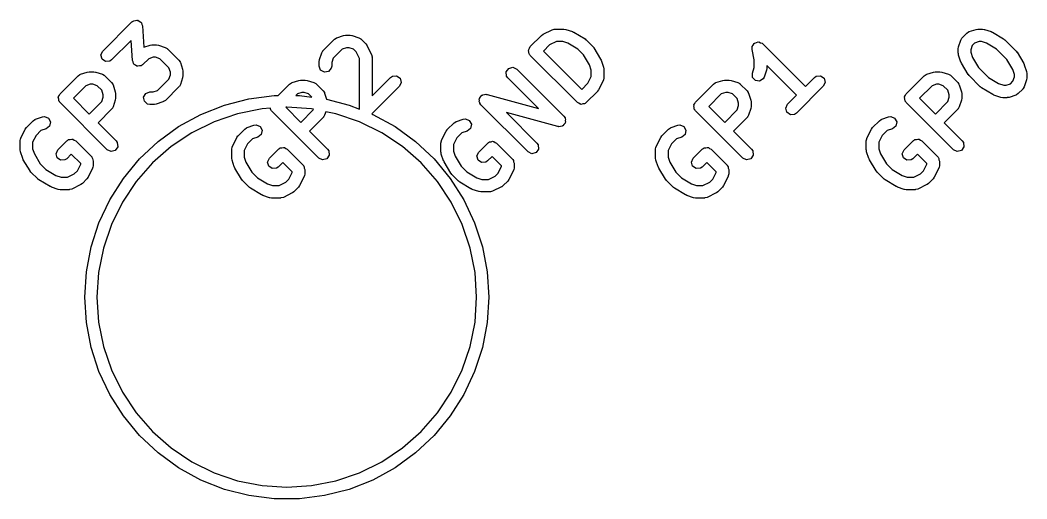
# Model space of a CAD drawing. Extents: x 1.56 to 6.71, y -4.88 to -0.81.
# Drawn here: x 4.555 to 5.0309, y -2.5979 to -2.3717 of the extents above; entities that cross this region are included whole.
import ezdxf

# ---------------------------------------------------------------- set-up
doc = ezdxf.new("R2010")
doc.units = 0
doc.header["$MEASUREMENT"] = 0
doc.layers.add('BLACK', color=7, linetype='CONTINUOUS')

msp = doc.modelspace()

# ---------------------------------------------------------------- linework, layer by layer
at = {"layer": 'BLACK', "linetype": 'CONTINUOUS'}
for p, q in [((4.5941, -2.38629), (4.60789, -2.37251)), ((4.60789, -2.37251), (4.60825, -2.37225)), ((4.60825, -2.37225), (4.60833, -2.37214)), ((4.60833, -2.37214), (4.60845, -2.37211)), ((4.60845, -2.37211), (4.60873, -2.37192)), ((4.60873, -2.37192), (4.60952, -2.37185)), ((4.60952, -2.37185), (4.61029, -2.37166)), ((4.61029, -2.37166), (4.6105, -2.37176)), ((4.6105, -2.37176), (4.61074, -2.37174)), ((4.61074, -2.37174), (4.61139, -2.3722)), ((4.61139, -2.3722), (4.6121, -2.37255)), ((4.6121, -2.37255), (4.6122, -2.37277)), ((4.6122, -2.37277), (4.61239, -2.3729)), ((4.61239, -2.3729), (4.6126, -2.37367)), ((4.6126, -2.37367), (4.61292, -2.3744)), ((4.61292, -2.3744), (4.61359, -2.38442)), ((4.7048, -2.37997), (4.70798, -2.37891)), ((4.70798, -2.37891), (4.70885, -2.37878)), ((4.70885, -2.37878), (4.70891, -2.37876)), ((4.70891, -2.37876), (4.71103, -2.37876)), ((4.71103, -2.37876), (4.7119, -2.37891)), ((4.7119, -2.37891), (4.71197, -2.37891)), ((4.71197, -2.37891), (4.71515, -2.37997)), ((4.79622, -2.38417), (4.80152, -2.37887)), ((4.80152, -2.37887), (4.80225, -2.37836)), ((4.80225, -2.37836), (4.80229, -2.37832)), ((4.80229, -2.37832), (4.80653, -2.3762)), ((4.80653, -2.3762), (4.80751, -2.3759)), ((4.80751, -2.3759), (4.80769, -2.37594)), ((4.80769, -2.37594), (4.80785, -2.37588)), ((4.80785, -2.37588), (4.81209, -2.37588)), ((4.81209, -2.37588), (4.81296, -2.37604)), ((4.81296, -2.37604), (4.81303, -2.37604)), ((4.81303, -2.37604), (4.81621, -2.3771)), ((4.81621, -2.3771), (4.81666, -2.37734)), ((4.81666, -2.37734), (4.8168, -2.37737)), ((4.8168, -2.37737), (4.8221, -2.38055)), ((5.00046, -2.37993), (5.00258, -2.37781)), ((5.00258, -2.37781), (5.00342, -2.37722)), ((5.00342, -2.37722), (5.0036, -2.37721)), ((5.0036, -2.37721), (5.00374, -2.3771)), ((5.00374, -2.3771), (5.00692, -2.37604)), ((5.00692, -2.37604), (5.00779, -2.37591)), ((5.00779, -2.37591), (5.00785, -2.37588)), ((5.00785, -2.37588), (5.00997, -2.37588)), ((5.00997, -2.37588), (5.01084, -2.37604)), ((5.01084, -2.37604), (5.01091, -2.37604)), ((5.01091, -2.37604), (5.01409, -2.3771)), ((5.01409, -2.3771), (5.01454, -2.37734)), ((5.01454, -2.37734), (5.01467, -2.37737)), ((5.01467, -2.37737), (5.01998, -2.38055)), ((4.60746, -2.38128), (4.59827, -2.39047)), ((4.60809, -2.3907), (4.60746, -2.38128)), ((4.61359, -2.38442), (4.61646, -2.38346)), ((4.61646, -2.38346), (4.61734, -2.38333)), ((4.61734, -2.38333), (4.6174, -2.38331)), ((4.6174, -2.38331), (4.61952, -2.38331)), ((4.61952, -2.38331), (4.62039, -2.38346)), ((4.62039, -2.38346), (4.62045, -2.38346)), ((4.62045, -2.38346), (4.62363, -2.38452)), ((4.69834, -2.38599), (4.70364, -2.38069)), ((4.70364, -2.38069), (4.70448, -2.3801)), ((4.70448, -2.3801), (4.70466, -2.38008)), ((4.70466, -2.38008), (4.7048, -2.37997)), ((4.71515, -2.37997), (4.71605, -2.38046)), ((4.71605, -2.38046), (4.71614, -2.38061)), ((4.71614, -2.38061), (4.7163, -2.38069)), ((4.7163, -2.38069), (4.71842, -2.38281)), ((4.71842, -2.38281), (4.71893, -2.38353)), ((4.71893, -2.38353), (4.71898, -2.38357)), ((4.71898, -2.38357), (4.7211, -2.38782)), ((4.7959, -2.38487), (4.79622, -2.38417)), ((4.80536, -2.38338), (4.80248, -2.38626)), ((4.80855, -2.38179), (4.80536, -2.38338)), ((4.81162, -2.38179), (4.80855, -2.38179)), ((4.81403, -2.3826), (4.81162, -2.38179)), ((4.81875, -2.38542), (4.81403, -2.3826)), ((4.8221, -2.38055), (4.82254, -2.38093)), ((4.82254, -2.38093), (4.82267, -2.38099)), ((4.82267, -2.38099), (4.82585, -2.38417)), ((4.82585, -2.38417), (4.82619, -2.38466)), ((4.90115, -2.38413), (4.90164, -2.38343)), ((4.90117, -2.3843), (4.90115, -2.38413)), ((4.90164, -2.38343), (4.90205, -2.38268)), ((4.90205, -2.38268), (4.90221, -2.38261)), ((4.90221, -2.38261), (4.90231, -2.38248)), ((4.90231, -2.38248), (4.90314, -2.38225)), ((4.90314, -2.38225), (4.90394, -2.38194)), ((4.90394, -2.38194), (4.9041, -2.382)), ((4.9041, -2.382), (4.90426, -2.38195)), ((4.90426, -2.38195), (4.90504, -2.38232)), ((4.90504, -2.38232), (4.90585, -2.38259)), ((4.90585, -2.38259), (4.90594, -2.38273)), ((4.90594, -2.38273), (4.90609, -2.38281)), ((4.90609, -2.38281), (4.92627, -2.40299)), ((4.99869, -2.38427), (4.99975, -2.38108)), ((4.99975, -2.38108), (5.00024, -2.38018)), ((5.00024, -2.38018), (5.00039, -2.38009)), ((5.00039, -2.38009), (5.00046, -2.37993)), ((5.00513, -2.38361), (5.00444, -2.38568)), ((5.00627, -2.38248), (5.00513, -2.38361)), ((5.00833, -2.38179), (5.00627, -2.38248)), ((5.00949, -2.38179), (5.00833, -2.38179)), ((5.01191, -2.3826), (5.00949, -2.38179)), ((5.01663, -2.38542), (5.01191, -2.3826)), ((5.01998, -2.38055), (5.02042, -2.38093)), ((5.02042, -2.38093), (5.02055, -2.38099)), ((5.02055, -2.38099), (5.02585, -2.38629)), ((4.59324, -2.38812), (4.5941, -2.38629)), ((4.59377, -2.39007), (4.59324, -2.38812)), ((4.62363, -2.38452), (4.62454, -2.38501)), ((4.62454, -2.38501), (4.62463, -2.38516)), ((4.62463, -2.38516), (4.62479, -2.38523)), ((4.62479, -2.38523), (4.63009, -2.39054)), ((4.69657, -2.39032), (4.69763, -2.38714)), ((4.69763, -2.38714), (4.69812, -2.38624)), ((4.69812, -2.38624), (4.69827, -2.38615)), ((4.69827, -2.38615), (4.69834, -2.38599)), ((4.70733, -2.38535), (4.70301, -2.38967)), ((4.70939, -2.38467), (4.70733, -2.38535)), ((4.71055, -2.38467), (4.70939, -2.38467)), ((4.71262, -2.38535), (4.71055, -2.38467)), ((4.71391, -2.38664), (4.71262, -2.38535)), ((4.7155, -2.38983), (4.71391, -2.38664)), ((4.7211, -2.38782), (4.72139, -2.3888)), ((4.72139, -2.3888), (4.72135, -2.38897)), ((4.72135, -2.38897), (4.72141, -2.38914)), ((4.79537, -2.386), (4.79548, -2.38576)), ((4.79556, -2.38674), (4.79537, -2.386)), ((4.79546, -2.3855), (4.7959, -2.38487)), ((4.79548, -2.38576), (4.79546, -2.3855)), ((4.79563, -2.38751), (4.79556, -2.38674)), ((4.79585, -2.38783), (4.79563, -2.38751)), ((4.79589, -2.38795), (4.79585, -2.38783)), ((4.796, -2.38803), (4.79589, -2.38795)), ((4.79622, -2.38835), (4.796, -2.38803)), ((4.81849, -2.41062), (4.79622, -2.38835)), ((4.80248, -2.38626), (4.82058, -2.40436)), ((4.82142, -2.38809), (4.81875, -2.38542)), ((4.82424, -2.3928), (4.82142, -2.38809)), ((4.82619, -2.38466), (4.82629, -2.38474)), ((4.82629, -2.38474), (4.82947, -2.39004)), ((4.90108, -2.38445), (4.90117, -2.3843)), ((4.90111, -2.38547), (4.90108, -2.38445)), ((4.90211, -2.39049), (4.90111, -2.38547)), ((4.99854, -2.3852), (4.99869, -2.38433)), ((4.99854, -2.38732), (4.99854, -2.3852)), ((4.99856, -2.38738), (4.99854, -2.38732)), ((4.99869, -2.38825), (4.99856, -2.38738)), ((4.99869, -2.38433), (4.99869, -2.38427)), ((4.99975, -2.39144), (4.99869, -2.38825)), ((5.00444, -2.38568), (5.00444, -2.38684)), ((5.00444, -2.38684), (5.00525, -2.38926)), ((5.02142, -2.39021), (5.01663, -2.38542)), ((5.02585, -2.38629), (5.02619, -2.38678)), ((5.02619, -2.38678), (5.02629, -2.38686)), ((5.02629, -2.38686), (5.02947, -2.39216)), ((4.59542, -2.39123), (4.59377, -2.39007)), ((4.59743, -2.39106), (4.59542, -2.39123)), ((4.59827, -2.39047), (4.59743, -2.39106)), ((4.60841, -2.39143), (4.60809, -2.3907)), ((4.60861, -2.3922), (4.60841, -2.39143)), ((4.60881, -2.39233), (4.60861, -2.3922)), ((4.6089, -2.39255), (4.60881, -2.39233)), ((4.60962, -2.3929), (4.6089, -2.39255)), ((4.61027, -2.39335), (4.60962, -2.3929)), ((4.6105, -2.39333), (4.61027, -2.39335)), ((4.61072, -2.39344), (4.6105, -2.39333)), ((4.61149, -2.39325), (4.61072, -2.39344)), ((4.61228, -2.39318), (4.61149, -2.39325)), ((4.61256, -2.39298), (4.61228, -2.39318)), ((4.61268, -2.39296), (4.61256, -2.39298)), ((4.61276, -2.39285), (4.61268, -2.39296)), ((4.61312, -2.39259), (4.61276, -2.39285)), ((4.61581, -2.3899), (4.61312, -2.39259)), ((4.61788, -2.38921), (4.61581, -2.3899)), ((4.61904, -2.38921), (4.61788, -2.38921)), ((4.6211, -2.3899), (4.61904, -2.38921)), ((4.62542, -2.39422), (4.6211, -2.3899)), ((4.63009, -2.39054), (4.63068, -2.39138)), ((4.63068, -2.39138), (4.63069, -2.39155)), ((4.63069, -2.39155), (4.6308, -2.39169)), ((4.6308, -2.39169), (4.63186, -2.39487)), ((4.69642, -2.39126), (4.69657, -2.39039)), ((4.69642, -2.39338), (4.69642, -2.39126)), ((4.69711, -2.39528), (4.69642, -2.39338)), ((4.69657, -2.39039), (4.69657, -2.39032)), ((4.70232, -2.39338), (4.70214, -2.39439)), ((4.70301, -2.38967), (4.70232, -2.39174)), ((4.70232, -2.39174), (4.70232, -2.39338)), ((4.7155, -2.41372), (4.7155, -2.38983)), ((4.72141, -2.38914), (4.72141, -2.40746)), ((4.82505, -2.39522), (4.82424, -2.3928)), ((4.82947, -2.39004), (4.82966, -2.39052)), ((4.82966, -2.39052), (4.82974, -2.39063)), ((4.82974, -2.39063), (4.8308, -2.39381)), ((4.90211, -2.39396), (4.90211, -2.39049)), ((4.9221, -2.40717), (4.90802, -2.39308)), ((4.90802, -2.39308), (4.90802, -2.39444)), ((4.99984, -2.39155), (4.99975, -2.39144)), ((5.00002, -2.39202), (4.99984, -2.39155)), ((5.0032, -2.39732), (5.00002, -2.39202)), ((5.00525, -2.38926), (5.00808, -2.39397)), ((5.02424, -2.39493), (5.02142, -2.39021)), ((5.02947, -2.39216), (5.02966, -2.39264)), ((5.02966, -2.39264), (5.02974, -2.39275)), ((5.02974, -2.39275), (5.0308, -2.39593)), ((4.57395, -2.40644), (4.58243, -2.39796)), ((4.58243, -2.39796), (4.58327, -2.39737)), ((4.58327, -2.39737), (4.58345, -2.39736)), ((4.58345, -2.39736), (4.58359, -2.39725)), ((4.58359, -2.39725), (4.58677, -2.39619)), ((4.58677, -2.39619), (4.58764, -2.39606)), ((4.58764, -2.39606), (4.5877, -2.39603)), ((4.5877, -2.39603), (4.58982, -2.39603)), ((4.58982, -2.39603), (4.59069, -2.39619)), ((4.59069, -2.39619), (4.59076, -2.39619)), ((4.59076, -2.39619), (4.59394, -2.39725)), ((4.59394, -2.39725), (4.59484, -2.39773)), ((4.59484, -2.39773), (4.59493, -2.39788)), ((4.59493, -2.39788), (4.59509, -2.39796)), ((4.59509, -2.39796), (4.59827, -2.40114)), ((4.62611, -2.39628), (4.62542, -2.39422)), ((4.62542, -2.39951), (4.62611, -2.39745)), ((4.62611, -2.39745), (4.62611, -2.39628)), ((4.63186, -2.39487), (4.63199, -2.39574)), ((4.63202, -2.39793), (4.63186, -2.3988)), ((4.63199, -2.39574), (4.63202, -2.39581)), ((4.63202, -2.39581), (4.63202, -2.39793)), ((4.69886, -2.39629), (4.69711, -2.39528)), ((4.70084, -2.39594), (4.69886, -2.39629)), ((4.70214, -2.39439), (4.70084, -2.39594)), ((4.73016, -2.39871), (4.731, -2.39813)), ((4.731, -2.39813), (4.73301, -2.39795)), ((4.73301, -2.39795), (4.73466, -2.39911)), ((4.78485, -2.3961), (4.78601, -2.39445)), ((4.78503, -2.39811), (4.78485, -2.3961)), ((4.78561, -2.39895), (4.78503, -2.39811)), ((4.78601, -2.39445), (4.78796, -2.39392)), ((4.78796, -2.39392), (4.78979, -2.39478)), ((4.78979, -2.39478), (4.81206, -2.41705)), ((4.82345, -2.40148), (4.82505, -2.39829)), ((4.82505, -2.39829), (4.82505, -2.39522)), ((4.8308, -2.39381), (4.83093, -2.39468)), ((4.83093, -2.39468), (4.83096, -2.39474)), ((4.83096, -2.39474), (4.83096, -2.39899)), ((4.9012, -2.39669), (4.90211, -2.39396)), ((4.90126, -2.39871), (4.9012, -2.39669)), ((4.90787, -2.39537), (4.90681, -2.39855)), ((4.90802, -2.39444), (4.90786, -2.39531)), ((4.90786, -2.39531), (4.90787, -2.39537)), ((4.93055, -2.39871), (4.93139, -2.39813)), ((4.93139, -2.39813), (4.9334, -2.39795)), ((4.9334, -2.39795), (4.93506, -2.39911)), ((4.97395, -2.40644), (4.98243, -2.39796)), ((4.98243, -2.39796), (4.98327, -2.39737)), ((4.98327, -2.39737), (4.98345, -2.39736)), ((4.98345, -2.39736), (4.98359, -2.39725)), ((4.98359, -2.39725), (4.98677, -2.39619)), ((4.98677, -2.39619), (4.98764, -2.39606)), ((4.98764, -2.39606), (4.9877, -2.39603)), ((4.9877, -2.39603), (4.98982, -2.39603)), ((4.98982, -2.39603), (4.99069, -2.39619)), ((4.99069, -2.39619), (4.99076, -2.39619)), ((4.99076, -2.39619), (4.99394, -2.39725)), ((4.99394, -2.39725), (4.99484, -2.39773)), ((4.99484, -2.39773), (4.99493, -2.39788)), ((4.99493, -2.39788), (4.99509, -2.39796)), ((4.99509, -2.39796), (4.99827, -2.40114)), ((5.00331, -2.39741), (5.0032, -2.39732)), ((5.00364, -2.39789), (5.00331, -2.39741)), ((5.00895, -2.4032), (5.00364, -2.39789)), ((5.00808, -2.39397), (5.01286, -2.39876)), ((5.02505, -2.39734), (5.02424, -2.39493)), ((5.02436, -2.40057), (5.02505, -2.39851)), ((5.02505, -2.39851), (5.02505, -2.39734)), ((5.0308, -2.39593), (5.03093, -2.39681)), ((5.03093, -2.39681), (5.03095, -2.39687)), ((5.03095, -2.39687), (5.03095, -2.39899)), ((4.58612, -2.40263), (4.58021, -2.40853)), ((4.58818, -2.40194), (4.58612, -2.40263)), ((4.58934, -2.40194), (4.58818, -2.40194)), ((4.59141, -2.40263), (4.58934, -2.40194)), ((4.59361, -2.40482), (4.59141, -2.40263)), ((4.59827, -2.40114), (4.59886, -2.40198)), ((4.59886, -2.40198), (4.59888, -2.40216)), ((4.59888, -2.40216), (4.59899, -2.4023)), ((4.59899, -2.4023), (4.60005, -2.40548)), ((4.62004, -2.40489), (4.62542, -2.39951)), ((4.63009, -2.4032), (4.62373, -2.40956)), ((4.63016, -2.40304), (4.63009, -2.4032)), ((4.63032, -2.40294), (4.63016, -2.40304)), ((4.6308, -2.40204), (4.63032, -2.40294)), ((4.63186, -2.39886), (4.6308, -2.40204)), ((4.63186, -2.3988), (4.63186, -2.39886)), ((4.67703, -2.4073), (4.68243, -2.4019)), ((4.68243, -2.4019), (4.68327, -2.40131)), ((4.68327, -2.40131), (4.68345, -2.40129)), ((4.68345, -2.40129), (4.68359, -2.40118)), ((4.68359, -2.40118), (4.68677, -2.40012)), ((4.68677, -2.40012), (4.68764, -2.39999)), ((4.68764, -2.39999), (4.6877, -2.39997)), ((4.6877, -2.39997), (4.68982, -2.39997)), ((4.68982, -2.39997), (4.69069, -2.40012)), ((4.69069, -2.40012), (4.69076, -2.40012)), ((4.69076, -2.40012), (4.69394, -2.40118)), ((4.69394, -2.40118), (4.69484, -2.40167)), ((4.69484, -2.40167), (4.69493, -2.40182)), ((4.69493, -2.40182), (4.69509, -2.4019)), ((4.69509, -2.4019), (4.69827, -2.40508)), ((4.73433, -2.40289), (4.72123, -2.41599)), ((4.72141, -2.40746), (4.73016, -2.39871)), ((4.73519, -2.40106), (4.73433, -2.40289)), ((4.73466, -2.39911), (4.73519, -2.40106)), ((4.80002, -2.41336), (4.78561, -2.39895)), ((4.82058, -2.40436), (4.82345, -2.40148)), ((4.83064, -2.40031), (4.82852, -2.40455)), ((4.83066, -2.40013), (4.83064, -2.40031)), ((4.83078, -2.4), (4.83066, -2.40013)), ((4.83096, -2.39899), (4.83078, -2.4)), ((4.87434, -2.41038), (4.88283, -2.4019)), ((4.88283, -2.4019), (4.88367, -2.40131)), ((4.88367, -2.40131), (4.88384, -2.40129)), ((4.88384, -2.40129), (4.88398, -2.40118)), ((4.88398, -2.40118), (4.88716, -2.40012)), ((4.88716, -2.40012), (4.88804, -2.39999)), ((4.88804, -2.39999), (4.8881, -2.39997)), ((4.8881, -2.39997), (4.89022, -2.39997)), ((4.89022, -2.39997), (4.89109, -2.40012)), ((4.89109, -2.40012), (4.89115, -2.40012)), ((4.89115, -2.40012), (4.89433, -2.40118)), ((4.89433, -2.40118), (4.89523, -2.40167)), ((4.89523, -2.40167), (4.89533, -2.40182)), ((4.89533, -2.40182), (4.89549, -2.4019)), ((4.89549, -2.4019), (4.89867, -2.40508)), ((4.9026, -2.40022), (4.90126, -2.39871)), ((4.9046, -2.40051), (4.9026, -2.40022)), ((4.90632, -2.39946), (4.9046, -2.40051)), ((4.90681, -2.39855), (4.90632, -2.39946)), ((4.93473, -2.40289), (4.922, -2.41562)), ((4.92627, -2.40299), (4.93055, -2.39871)), ((4.93558, -2.40106), (4.93473, -2.40289)), ((4.93506, -2.39911), (4.93558, -2.40106)), ((4.98612, -2.40263), (4.98021, -2.40853)), ((4.98818, -2.40194), (4.98612, -2.40263)), ((4.98934, -2.40194), (4.98818, -2.40194)), ((4.99141, -2.40263), (4.98934, -2.40194)), ((4.99361, -2.40482), (4.99141, -2.40263)), ((4.99827, -2.40114), (4.99886, -2.40198)), ((4.99886, -2.40198), (4.99888, -2.40216)), ((4.99888, -2.40216), (4.99899, -2.4023)), ((4.99899, -2.4023), (5.00005, -2.40548)), ((5.00907, -2.40325), (5.00895, -2.4032)), ((5.00951, -2.40364), (5.00907, -2.40325)), ((5.01286, -2.39876), (5.01758, -2.40159)), ((5.01758, -2.40159), (5.02, -2.4024)), ((5.02, -2.4024), (5.02116, -2.4024)), ((5.02116, -2.4024), (5.02323, -2.40171)), ((5.02323, -2.40171), (5.02436, -2.40057)), ((5.02974, -2.4031), (5.02925, -2.404)), ((5.0308, -2.39992), (5.02974, -2.4031)), ((5.03095, -2.39899), (5.0308, -2.39986)), ((5.0308, -2.39986), (5.0308, -2.39992)), ((4.57309, -2.40827), (4.57321, -2.40803)), ((4.57318, -2.40777), (4.57362, -2.40714)), ((4.57321, -2.40803), (4.57318, -2.40777)), ((4.57362, -2.40714), (4.57395, -2.40644)), ((4.59429, -2.40689), (4.59361, -2.40482)), ((4.59361, -2.41012), (4.59429, -2.40805)), ((4.59429, -2.40805), (4.59429, -2.40689)), ((4.60005, -2.40548), (4.60018, -2.40635)), ((4.60018, -2.40635), (4.6002, -2.40641)), ((4.6002, -2.40641), (4.6002, -2.40853)), ((4.61343, -2.40802), (4.61444, -2.40627)), ((4.61378, -2.41001), (4.61343, -2.40802)), ((4.61444, -2.40627), (4.61634, -2.40558)), ((4.61634, -2.40558), (4.61798, -2.40558)), ((4.61798, -2.40558), (4.62004, -2.40489)), ((4.66321, -2.4088), (4.67511, -2.4073)), ((4.67511, -2.4073), (4.67703, -2.4073)), ((4.68612, -2.40656), (4.68538, -2.4073)), ((4.68538, -2.4073), (4.6871, -2.4073)), ((4.68818, -2.40588), (4.68612, -2.40656)), ((4.6871, -2.4073), (4.69287, -2.40803)), ((4.68934, -2.40588), (4.68818, -2.40588)), ((4.69141, -2.40656), (4.68934, -2.40588)), ((4.69287, -2.40803), (4.69141, -2.40656)), ((4.69827, -2.40508), (4.69886, -2.40592)), ((4.69886, -2.40592), (4.69888, -2.40609)), ((4.69888, -2.40609), (4.69899, -2.40623)), ((4.69899, -2.40623), (4.69992, -2.40904)), ((4.77231, -2.40833), (4.77285, -2.4078)), ((4.77285, -2.4078), (4.77328, -2.40717)), ((4.77328, -2.40717), (4.77355, -2.4071)), ((4.77355, -2.4071), (4.77374, -2.40691)), ((4.77374, -2.40691), (4.7745, -2.40685)), ((4.7745, -2.40685), (4.77523, -2.40665)), ((4.77523, -2.40665), (4.77548, -2.40677)), ((4.77548, -2.40677), (4.77575, -2.40674)), ((4.77575, -2.40674), (4.80002, -2.41336)), ((4.82797, -2.40532), (4.82267, -2.41062)), ((4.828, -2.40526), (4.82797, -2.40532)), ((4.82852, -2.40455), (4.828, -2.40526)), ((4.88651, -2.40656), (4.88061, -2.41247)), ((4.88857, -2.40588), (4.88651, -2.40656)), ((4.88974, -2.40588), (4.88857, -2.40588)), ((4.8918, -2.40656), (4.88974, -2.40588)), ((4.894, -2.40876), (4.8918, -2.40656)), ((4.89867, -2.40508), (4.89926, -2.40592)), ((4.89926, -2.40592), (4.89927, -2.40609)), ((4.89927, -2.40609), (4.89938, -2.40623)), ((4.89938, -2.40623), (4.90044, -2.40941)), ((4.91782, -2.41144), (4.9221, -2.40717)), ((4.97309, -2.40827), (4.97321, -2.40803)), ((4.97318, -2.40777), (4.97362, -2.40714)), ((4.97321, -2.40803), (4.97318, -2.40777)), ((4.97362, -2.40714), (4.97395, -2.40644)), ((4.99429, -2.40689), (4.99361, -2.40482)), ((4.99361, -2.41012), (4.99429, -2.40805)), ((4.99429, -2.40805), (4.99429, -2.40689)), ((5.00005, -2.40548), (5.00018, -2.40635)), ((5.00018, -2.40635), (5.0002, -2.40641)), ((5.0002, -2.40641), (5.0002, -2.40853)), ((5.01482, -2.40682), (5.00951, -2.40364)), ((5.01495, -2.40685), (5.01482, -2.40682)), ((5.0154, -2.40709), (5.01495, -2.40685)), ((5.01858, -2.40815), (5.0154, -2.40709)), ((5.02575, -2.40709), (5.02257, -2.40815)), ((5.02589, -2.40698), (5.02575, -2.40709)), ((5.02607, -2.40697), (5.02589, -2.40698)), ((5.02691, -2.40638), (5.02607, -2.40697)), ((5.02903, -2.40426), (5.02691, -2.40638)), ((5.0291, -2.4041), (5.02903, -2.40426)), ((5.02925, -2.404), (5.0291, -2.4041)), ((4.57329, -2.40902), (4.57309, -2.40827)), ((4.57336, -2.40978), (4.57329, -2.40902)), ((4.57358, -2.4101), (4.57336, -2.40978)), ((4.57362, -2.41023), (4.57358, -2.4101)), ((4.57373, -2.4103), (4.57362, -2.41023)), ((4.57395, -2.41062), (4.57373, -2.4103)), ((4.59622, -2.43289), (4.57395, -2.41062)), ((4.58021, -2.40853), (4.5877, -2.41602)), ((4.5877, -2.41602), (4.59361, -2.41012)), ((4.59899, -2.41265), (4.5985, -2.41355)), ((4.60005, -2.40947), (4.59899, -2.41265)), ((4.6002, -2.40853), (4.60005, -2.4094)), ((4.60005, -2.4094), (4.60005, -2.40947)), ((4.61533, -2.41131), (4.61378, -2.41001)), ((4.61634, -2.41148), (4.61533, -2.41131)), ((4.61846, -2.41148), (4.61634, -2.41148)), ((4.61852, -2.41146), (4.61846, -2.41148)), ((4.61939, -2.41133), (4.61852, -2.41146)), ((4.62257, -2.41027), (4.61939, -2.41133)), ((4.62271, -2.41016), (4.62257, -2.41027)), ((4.62289, -2.41015), (4.62271, -2.41016)), ((4.62373, -2.40956), (4.62289, -2.41015)), ((4.64045, -2.4162), (4.6516, -2.41178)), ((4.6516, -2.41178), (4.66321, -2.4088)), ((4.69992, -2.40904), (4.7106, -2.41178)), ((4.7106, -2.41178), (4.7155, -2.41372)), ((4.77212, -2.40883), (4.77228, -2.4086)), ((4.77219, -2.40959), (4.77212, -2.40883)), ((4.77212, -2.41034), (4.77219, -2.40959)), ((4.77228, -2.41057), (4.77212, -2.41034)), ((4.77228, -2.4086), (4.77231, -2.40833)), ((4.7723, -2.41084), (4.77228, -2.41057)), ((4.77289, -2.41168), (4.7723, -2.41084)), ((4.79516, -2.43395), (4.77289, -2.41168)), ((4.81919, -2.41094), (4.81849, -2.41062)), ((4.81981, -2.41138), (4.81919, -2.41094)), ((4.82008, -2.41136), (4.81981, -2.41138)), ((4.82032, -2.41147), (4.82008, -2.41136)), ((4.82106, -2.41127), (4.82032, -2.41147)), ((4.82183, -2.41121), (4.82106, -2.41127)), ((4.82215, -2.41098), (4.82183, -2.41121)), ((4.82227, -2.41095), (4.82215, -2.41098)), ((4.82235, -2.41084), (4.82227, -2.41095)), ((4.82267, -2.41062), (4.82235, -2.41084)), ((4.87349, -2.41221), (4.8736, -2.41197)), ((4.87369, -2.41295), (4.87349, -2.41221)), ((4.87358, -2.4117), (4.87402, -2.41108)), ((4.8736, -2.41197), (4.87358, -2.4117)), ((4.87402, -2.41108), (4.87434, -2.41038)), ((4.88061, -2.41247), (4.8881, -2.41996)), ((4.89469, -2.41083), (4.894, -2.40876)), ((4.894, -2.41405), (4.89469, -2.41199)), ((4.89469, -2.41199), (4.89469, -2.41083)), ((4.90044, -2.40941), (4.90057, -2.41029)), ((4.90059, -2.41247), (4.90044, -2.41334)), ((4.90057, -2.41029), (4.90059, -2.41035)), ((4.90059, -2.41035), (4.90059, -2.41247)), ((4.91697, -2.41327), (4.91782, -2.41144)), ((4.97329, -2.40902), (4.97309, -2.40827)), ((4.97336, -2.40978), (4.97329, -2.40902)), ((4.97358, -2.4101), (4.97336, -2.40978)), ((4.97362, -2.41023), (4.97358, -2.4101)), ((4.97373, -2.4103), (4.97362, -2.41023)), ((4.97395, -2.41062), (4.97373, -2.4103)), ((4.99622, -2.43289), (4.97395, -2.41062)), ((4.98021, -2.40853), (4.9877, -2.41602)), ((4.9877, -2.41602), (4.99361, -2.41012)), ((4.99899, -2.41265), (4.9985, -2.41355)), ((5.00005, -2.40947), (4.99899, -2.41265)), ((5.0002, -2.40853), (5.00005, -2.4094)), ((5.00005, -2.4094), (5.00005, -2.40947)), ((5.01865, -2.40815), (5.01858, -2.40815)), ((5.01952, -2.4083), (5.01865, -2.40815)), ((5.02164, -2.4083), (5.01952, -2.4083)), ((5.0217, -2.40828), (5.02164, -2.4083)), ((5.02257, -2.40815), (5.0217, -2.40828)), ((4.56238, -2.41846), (4.56556, -2.4174)), ((4.56556, -2.4174), (4.56657, -2.41725)), ((4.56657, -2.41725), (4.56845, -2.41799)), ((4.59827, -2.4138), (4.59188, -2.4202)), ((4.59835, -2.41364), (4.59827, -2.4138)), ((4.5985, -2.41355), (4.59835, -2.41364)), ((4.62995, -2.42197), (4.64045, -2.4162)), ((4.65787, -2.41588), (4.64675, -2.41966)), ((4.66939, -2.41359), (4.65787, -2.41588)), ((4.67333, -2.41333), (4.66939, -2.41359)), ((4.67336, -2.41372), (4.67333, -2.41333)), ((4.67358, -2.41404), (4.67336, -2.41372)), ((4.67362, -2.41416), (4.67358, -2.41404)), ((4.67373, -2.41424), (4.67362, -2.41416)), ((4.67395, -2.41456), (4.67373, -2.41424)), ((4.69622, -2.43683), (4.67395, -2.41456)), ((4.6811, -2.41282), (4.6806, -2.41286)), ((4.6806, -2.41286), (4.6877, -2.41996)), ((4.69282, -2.41359), (4.6811, -2.41282)), ((4.6877, -2.41996), (4.69361, -2.41405)), ((4.6937, -2.41377), (4.69282, -2.41359)), ((4.69361, -2.41405), (4.6937, -2.41377)), ((4.6985, -2.41749), (4.69835, -2.41758)), ((4.69899, -2.41658), (4.6985, -2.41749)), ((4.69954, -2.41493), (4.69899, -2.41658)), ((4.70433, -2.41588), (4.69954, -2.41493)), ((4.71545, -2.41966), (4.70433, -2.41588)), ((4.72123, -2.41599), (4.72175, -2.4162)), ((4.72175, -2.4162), (4.73226, -2.42197)), ((4.8092, -2.42199), (4.78493, -2.41537)), ((4.78493, -2.41537), (4.79933, -2.42978)), ((4.81206, -2.41705), (4.81265, -2.41789)), ((4.87375, -2.41372), (4.87369, -2.41295)), ((4.87398, -2.41404), (4.87375, -2.41372)), ((4.87401, -2.41416), (4.87398, -2.41404)), ((4.87412, -2.41424), (4.87401, -2.41416)), ((4.87434, -2.41456), (4.87412, -2.41424)), ((4.89661, -2.43683), (4.87434, -2.41456)), ((4.8881, -2.41996), (4.894, -2.41405)), ((4.89889, -2.41749), (4.89874, -2.41758)), ((4.89938, -2.41658), (4.89889, -2.41749)), ((4.90044, -2.4134), (4.89938, -2.41658)), ((4.90044, -2.41334), (4.90044, -2.4134)), ((4.91749, -2.41522), (4.91697, -2.41327)), ((4.91915, -2.41638), (4.91749, -2.41522)), ((4.92116, -2.41621), (4.91915, -2.41638)), ((4.922, -2.41562), (4.92116, -2.41621)), ((4.96238, -2.41846), (4.96556, -2.4174)), ((4.96556, -2.4174), (4.96657, -2.41725)), ((4.96657, -2.41725), (4.96845, -2.41799)), ((4.99827, -2.4138), (4.99188, -2.4202)), ((4.99835, -2.41364), (4.99827, -2.4138)), ((4.9985, -2.41355), (4.99835, -2.41364)), ((4.55804, -2.42235), (4.56122, -2.41917)), ((4.56122, -2.41917), (4.56206, -2.41858)), ((4.56206, -2.41858), (4.56224, -2.41857)), ((4.56224, -2.41857), (4.56238, -2.41846)), ((4.56901, -2.42174), (4.56743, -2.423)), ((4.56845, -2.41799), (4.56941, -2.41976)), ((4.56941, -2.41976), (4.56901, -2.42174)), ((4.59188, -2.4202), (4.6004, -2.42871)), ((4.62025, -2.42902), (4.62995, -2.42197)), ((4.64675, -2.41966), (4.63622, -2.42485)), ((4.66238, -2.42239), (4.66556, -2.42133)), ((4.66556, -2.42133), (4.66657, -2.42118)), ((4.66657, -2.42118), (4.66845, -2.42192)), ((4.66845, -2.42192), (4.66941, -2.4237)), ((4.69827, -2.41774), (4.69188, -2.42413)), ((4.69835, -2.41758), (4.69827, -2.41774)), ((4.72598, -2.42485), (4.71545, -2.41966)), ((4.73226, -2.42197), (4.74196, -2.42902)), ((4.75698, -2.42341), (4.76016, -2.42023)), ((4.76016, -2.42023), (4.761, -2.41964)), ((4.761, -2.41964), (4.76118, -2.41963)), ((4.76118, -2.41963), (4.76132, -2.41952)), ((4.76132, -2.41952), (4.7645, -2.41846)), ((4.7645, -2.41846), (4.76551, -2.41831)), ((4.76551, -2.41831), (4.76739, -2.41905)), ((4.76739, -2.41905), (4.76835, -2.42082)), ((4.76835, -2.42082), (4.76795, -2.4228)), ((4.80947, -2.42196), (4.8092, -2.42199)), ((4.80972, -2.42208), (4.80947, -2.42196)), ((4.81045, -2.42188), (4.80972, -2.42208)), ((4.81121, -2.42182), (4.81045, -2.42188)), ((4.8114, -2.42163), (4.81121, -2.42182)), ((4.81167, -2.42156), (4.8114, -2.42163)), ((4.8121, -2.42093), (4.81167, -2.42156)), ((4.81264, -2.4204), (4.8121, -2.42093)), ((4.81267, -2.42012), (4.81264, -2.4204)), ((4.81265, -2.41789), (4.81267, -2.41816)), ((4.81267, -2.41816), (4.81283, -2.41839)), ((4.81283, -2.4199), (4.81267, -2.42012)), ((4.81283, -2.41839), (4.81276, -2.41914)), ((4.81276, -2.41914), (4.81283, -2.4199)), ((4.86277, -2.42239), (4.86595, -2.42133)), ((4.86595, -2.42133), (4.86697, -2.42118)), ((4.86697, -2.42118), (4.86884, -2.42192)), ((4.86884, -2.42192), (4.86981, -2.4237)), ((4.89867, -2.41774), (4.89227, -2.42413)), ((4.89874, -2.41758), (4.89867, -2.41774)), ((4.95804, -2.42235), (4.96122, -2.41917)), ((4.96122, -2.41917), (4.96206, -2.41858)), ((4.96206, -2.41858), (4.96224, -2.41857)), ((4.96224, -2.41857), (4.96238, -2.41846)), ((4.96901, -2.42174), (4.96743, -2.423)), ((4.96845, -2.41799), (4.96941, -2.41976)), ((4.96941, -2.41976), (4.96901, -2.42174)), ((4.99188, -2.4202), (5.0004, -2.42871)), ((4.55537, -2.42736), (4.55749, -2.42312)), ((4.55749, -2.42312), (4.55801, -2.42241)), ((4.55801, -2.42241), (4.55804, -2.42235)), ((4.56256, -2.42619), (4.56096, -2.42938)), ((4.56491, -2.42384), (4.56256, -2.42619)), ((4.56743, -2.423), (4.56491, -2.42384)), ((4.63622, -2.42485), (4.62646, -2.43137)), ((4.65537, -2.4313), (4.65749, -2.42706)), ((4.65749, -2.42706), (4.65801, -2.42635)), ((4.65801, -2.42635), (4.65804, -2.42629)), ((4.65804, -2.42629), (4.66122, -2.42311)), ((4.66122, -2.42311), (4.66206, -2.42252)), ((4.66206, -2.42252), (4.66224, -2.4225)), ((4.66224, -2.4225), (4.66238, -2.42239)), ((4.66743, -2.42694), (4.66491, -2.42778)), ((4.66901, -2.42568), (4.66743, -2.42694)), ((4.66941, -2.4237), (4.66901, -2.42568)), ((4.69188, -2.42413), (4.7004, -2.43265)), ((4.73574, -2.43137), (4.72598, -2.42485)), ((4.75431, -2.42842), (4.75643, -2.42418)), ((4.75643, -2.42418), (4.75695, -2.42347)), ((4.75695, -2.42347), (4.75698, -2.42341)), ((4.76384, -2.4249), (4.76149, -2.42725)), ((4.76636, -2.42406), (4.76384, -2.4249)), ((4.76795, -2.4228), (4.76636, -2.42406)), ((4.85576, -2.4313), (4.85788, -2.42706)), ((4.85788, -2.42706), (4.85841, -2.42635)), ((4.85841, -2.42635), (4.85843, -2.42629)), ((4.85843, -2.42629), (4.86162, -2.42311)), ((4.86162, -2.42311), (4.86246, -2.42252)), ((4.86246, -2.42252), (4.86263, -2.4225)), ((4.86263, -2.4225), (4.86277, -2.42239)), ((4.86782, -2.42694), (4.8653, -2.42778)), ((4.8694, -2.42568), (4.86782, -2.42694)), ((4.86981, -2.4237), (4.8694, -2.42568)), ((4.89227, -2.42413), (4.90079, -2.43265)), ((4.95537, -2.42736), (4.95749, -2.42312)), ((4.95749, -2.42312), (4.95801, -2.42241)), ((4.95801, -2.42241), (4.95804, -2.42235)), ((4.96256, -2.42619), (4.96096, -2.42938)), ((4.96491, -2.42384), (4.96256, -2.42619)), ((4.96743, -2.423), (4.96491, -2.42384)), ((4.55505, -2.42868), (4.55523, -2.42767)), ((4.55505, -2.43292), (4.55505, -2.42868)), ((4.55523, -2.42767), (4.55535, -2.42754)), ((4.55535, -2.42754), (4.55537, -2.42736)), ((4.56096, -2.42938), (4.56096, -2.43244)), ((4.57289, -2.43296), (4.57713, -2.42871)), ((4.57713, -2.42871), (4.57745, -2.42849)), ((4.57745, -2.42849), (4.57752, -2.42838)), ((4.57752, -2.42838), (4.57765, -2.42835)), ((4.57765, -2.42835), (4.57797, -2.42813)), ((4.57797, -2.42813), (4.57873, -2.42806)), ((4.57873, -2.42806), (4.57948, -2.42786)), ((4.57948, -2.42786), (4.57972, -2.42797)), ((4.57972, -2.42797), (4.57998, -2.42795)), ((4.57998, -2.42795), (4.58061, -2.42839)), ((4.58061, -2.42839), (4.58131, -2.42871)), ((4.58131, -2.42871), (4.58873, -2.43614)), ((4.60116, -2.43157), (4.6, -2.43322)), ((4.6004, -2.42871), (4.60098, -2.42955)), ((4.60098, -2.42955), (4.60116, -2.43157)), ((4.61151, -2.43723), (4.62025, -2.42902)), ((4.62646, -2.43137), (4.61763, -2.43911)), ((4.65505, -2.43262), (4.65523, -2.43161)), ((4.65523, -2.43161), (4.65535, -2.43147)), ((4.65535, -2.43147), (4.65537, -2.4313)), ((4.66256, -2.43013), (4.66096, -2.43332)), ((4.66491, -2.42778), (4.66256, -2.43013)), ((4.67873, -2.432), (4.67948, -2.4318)), ((4.67948, -2.4318), (4.67972, -2.43191)), ((4.74457, -2.43911), (4.73574, -2.43137)), ((4.74196, -2.42902), (4.7507, -2.43723)), ((4.75399, -2.42974), (4.75417, -2.42873)), ((4.75399, -2.43398), (4.75399, -2.42974)), ((4.75417, -2.42873), (4.75429, -2.4286)), ((4.75429, -2.4286), (4.75431, -2.42842)), ((4.76149, -2.42725), (4.7599, -2.43044)), ((4.7599, -2.43044), (4.7599, -2.4335)), ((4.77183, -2.43402), (4.77607, -2.42978)), ((4.77607, -2.42978), (4.77639, -2.42955)), ((4.77639, -2.42955), (4.77646, -2.42944)), ((4.77646, -2.42944), (4.77659, -2.42941)), ((4.77659, -2.42941), (4.77691, -2.42919)), ((4.77691, -2.42919), (4.77767, -2.42912)), ((4.77767, -2.42912), (4.77841, -2.42892)), ((4.77841, -2.42892), (4.77866, -2.42903)), ((4.77866, -2.42903), (4.77892, -2.42901)), ((4.77892, -2.42901), (4.77955, -2.42945)), ((4.77955, -2.42945), (4.78025, -2.42978)), ((4.78025, -2.42978), (4.78767, -2.4372)), ((4.79933, -2.42978), (4.79992, -2.43062)), ((4.79992, -2.43062), (4.8001, -2.43263)), ((4.85545, -2.43262), (4.85563, -2.43161)), ((4.85563, -2.43161), (4.85574, -2.43147)), ((4.85574, -2.43147), (4.85576, -2.4313)), ((4.86295, -2.43013), (4.86135, -2.43332)), ((4.8653, -2.42778), (4.86295, -2.43013)), ((4.87913, -2.432), (4.87987, -2.4318)), ((4.87987, -2.4318), (4.88011, -2.43191)), ((4.95505, -2.42868), (4.95523, -2.42767)), ((4.95505, -2.43292), (4.95505, -2.42868)), ((4.95523, -2.42767), (4.95535, -2.42754)), ((4.95535, -2.42754), (4.95537, -2.42736)), ((4.96096, -2.42938), (4.96096, -2.43244)), ((4.97289, -2.43296), (4.97713, -2.42871)), ((4.97713, -2.42871), (4.97745, -2.42849)), ((4.97745, -2.42849), (4.97752, -2.42838)), ((4.97752, -2.42838), (4.97765, -2.42835)), ((4.97765, -2.42835), (4.97797, -2.42813)), ((4.97797, -2.42813), (4.97873, -2.42806)), ((4.97873, -2.42806), (4.97948, -2.42786)), ((4.97948, -2.42786), (4.97972, -2.42797)), ((4.97972, -2.42797), (4.97998, -2.42795)), ((4.97998, -2.42795), (4.98061, -2.42839)), ((4.98061, -2.42839), (4.98131, -2.42871)), ((4.98131, -2.42871), (4.98873, -2.43614)), ((5.00116, -2.43157), (5, -2.43322)), ((5.0004, -2.42871), (5.00098, -2.42955)), ((5.00098, -2.42955), (5.00116, -2.43157)), ((4.55508, -2.43298), (4.55505, -2.43292)), ((4.55521, -2.43386), (4.55508, -2.43298)), ((4.55627, -2.43704), (4.55521, -2.43386)), ((4.56096, -2.43244), (4.56177, -2.43486)), ((4.56177, -2.43486), (4.56459, -2.43958)), ((4.57203, -2.43479), (4.57289, -2.43296)), ((4.57256, -2.43674), (4.57203, -2.43479)), ((4.57922, -2.43498), (4.57706, -2.43713)), ((4.58369, -2.43945), (4.57922, -2.43498)), ((4.58873, -2.43614), (4.58883, -2.43629)), ((4.58883, -2.43629), (4.5889, -2.43633)), ((4.5889, -2.43633), (4.58895, -2.43645)), ((4.58895, -2.43645), (4.58932, -2.43698)), ((4.59805, -2.43374), (4.59622, -2.43289)), ((4.6, -2.43322), (4.59805, -2.43374)), ((4.65505, -2.43686), (4.65505, -2.43262)), ((4.66096, -2.43332), (4.66096, -2.43638)), ((4.66096, -2.43638), (4.66177, -2.4388)), ((4.67289, -2.43689), (4.67713, -2.43265)), ((4.67713, -2.43265), (4.67745, -2.43243)), ((4.67745, -2.43243), (4.67752, -2.43232)), ((4.67752, -2.43232), (4.67765, -2.43229)), ((4.67765, -2.43229), (4.67797, -2.43206)), ((4.67797, -2.43206), (4.67873, -2.432)), ((4.67972, -2.43191), (4.67998, -2.43189)), ((4.67998, -2.43189), (4.68061, -2.43233)), ((4.68061, -2.43233), (4.68131, -2.43265)), ((4.68131, -2.43265), (4.68873, -2.44008)), ((4.70116, -2.4355), (4.7, -2.43716)), ((4.7004, -2.43265), (4.70098, -2.43349)), ((4.70098, -2.43349), (4.70116, -2.4355)), ((4.75402, -2.43404), (4.75399, -2.43398)), ((4.75415, -2.43492), (4.75402, -2.43404)), ((4.75521, -2.4381), (4.75415, -2.43492)), ((4.7599, -2.4335), (4.76071, -2.43592)), ((4.76071, -2.43592), (4.76353, -2.44064)), ((4.77097, -2.43585), (4.77183, -2.43402)), ((4.7715, -2.4378), (4.77097, -2.43585)), ((4.77816, -2.43604), (4.776, -2.43819)), ((4.78263, -2.44051), (4.77816, -2.43604)), ((4.79699, -2.4348), (4.79516, -2.43395)), ((4.79894, -2.43428), (4.79699, -2.4348)), ((4.8001, -2.43263), (4.79894, -2.43428)), ((4.85545, -2.43686), (4.85545, -2.43262)), ((4.86135, -2.43332), (4.86135, -2.43638)), ((4.86135, -2.43638), (4.86216, -2.4388)), ((4.87328, -2.43689), (4.87752, -2.43265)), ((4.87752, -2.43265), (4.87784, -2.43243)), ((4.87784, -2.43243), (4.87792, -2.43232)), ((4.87792, -2.43232), (4.87804, -2.43229)), ((4.87804, -2.43229), (4.87836, -2.43206)), ((4.87836, -2.43206), (4.87913, -2.432)), ((4.88011, -2.43191), (4.88038, -2.43189)), ((4.88038, -2.43189), (4.881, -2.43233)), ((4.881, -2.43233), (4.8817, -2.43265)), ((4.8817, -2.43265), (4.88912, -2.44008)), ((4.90155, -2.4355), (4.90039, -2.43716)), ((4.90079, -2.43265), (4.90138, -2.43349)), ((4.90138, -2.43349), (4.90155, -2.4355)), ((4.95508, -2.43298), (4.95505, -2.43292)), ((4.95521, -2.43386), (4.95508, -2.43298)), ((4.95627, -2.43704), (4.95521, -2.43386)), ((4.96096, -2.43244), (4.96177, -2.43486)), ((4.96177, -2.43486), (4.96459, -2.43958)), ((4.97203, -2.43479), (4.97289, -2.43296)), ((4.97256, -2.43674), (4.97203, -2.43479)), ((4.97922, -2.43498), (4.97706, -2.43713)), ((4.98369, -2.43945), (4.97922, -2.43498)), ((4.98873, -2.43614), (4.98883, -2.43629)), ((4.98883, -2.43629), (4.9889, -2.43633)), ((4.9889, -2.43633), (4.98895, -2.43645)), ((4.98895, -2.43645), (4.98932, -2.43698)), ((4.99805, -2.43374), (4.99622, -2.43289)), ((5, -2.43322), (4.99805, -2.43374)), ((4.55635, -2.43715), (4.55627, -2.43704)), ((4.55654, -2.43762), (4.55635, -2.43715)), ((4.55972, -2.44293), (4.55654, -2.43762)), ((4.56459, -2.43958), (4.56726, -2.44224)), ((4.57421, -2.4379), (4.57256, -2.43674)), ((4.57622, -2.43772), (4.57421, -2.4379)), ((4.57706, -2.43713), (4.57622, -2.43772)), ((4.58209, -2.44284), (4.58369, -2.43965)), ((4.58369, -2.43965), (4.58369, -2.43945)), ((4.58942, -2.44136), (4.5893, -2.44149)), ((4.58932, -2.43698), (4.58937, -2.43762)), ((4.58937, -2.43762), (4.58959, -2.43823)), ((4.58959, -2.44035), (4.58942, -2.44136)), ((4.58959, -2.43823), (4.58959, -2.44035)), ((4.60386, -2.44647), (4.61151, -2.43723)), ((4.61763, -2.43911), (4.60989, -2.44794)), ((4.65508, -2.43692), (4.65505, -2.43686)), ((4.65521, -2.43779), (4.65508, -2.43692)), ((4.65627, -2.44098), (4.65521, -2.43779)), ((4.65635, -2.44109), (4.65627, -2.44098)), ((4.65654, -2.44156), (4.65635, -2.44109)), ((4.66177, -2.4388), (4.66459, -2.44351)), ((4.67203, -2.43872), (4.67289, -2.43689)), ((4.67256, -2.44068), (4.67203, -2.43872)), ((4.67421, -2.44183), (4.67256, -2.44068)), ((4.67706, -2.44107), (4.67622, -2.44166)), ((4.67922, -2.43892), (4.67706, -2.44107)), ((4.68369, -2.44339), (4.67922, -2.43892)), ((4.68873, -2.44008), (4.68883, -2.44023)), ((4.68883, -2.44023), (4.6889, -2.44027)), ((4.6889, -2.44027), (4.68895, -2.44039)), ((4.68895, -2.44039), (4.68932, -2.44092)), ((4.68932, -2.44092), (4.68937, -2.44156)), ((4.69805, -2.43768), (4.69622, -2.43683)), ((4.7, -2.43716), (4.69805, -2.43768)), ((4.75231, -2.44794), (4.74457, -2.43911)), ((4.7507, -2.43723), (4.75834, -2.44647)), ((4.75529, -2.43821), (4.75521, -2.4381)), ((4.75548, -2.43868), (4.75529, -2.43821)), ((4.75866, -2.44399), (4.75548, -2.43868)), ((4.76353, -2.44064), (4.7662, -2.4433)), ((4.77315, -2.43896), (4.7715, -2.4378)), ((4.77516, -2.43878), (4.77315, -2.43896)), ((4.776, -2.43819), (4.77516, -2.43878)), ((4.78103, -2.4439), (4.78263, -2.44071)), ((4.78263, -2.44071), (4.78263, -2.44051)), ((4.78767, -2.4372), (4.78777, -2.43735)), ((4.78777, -2.43735), (4.78784, -2.43739)), ((4.78784, -2.43739), (4.78789, -2.43751)), ((4.78789, -2.43751), (4.78826, -2.43804)), ((4.78826, -2.43804), (4.78831, -2.43868)), ((4.78831, -2.43868), (4.78853, -2.43929)), ((4.78853, -2.43929), (4.78853, -2.44141)), ((4.85547, -2.43692), (4.85545, -2.43686)), ((4.8556, -2.43779), (4.85547, -2.43692)), ((4.85666, -2.44098), (4.8556, -2.43779)), ((4.85675, -2.44109), (4.85666, -2.44098)), ((4.85693, -2.44156), (4.85675, -2.44109)), ((4.86216, -2.4388), (4.86499, -2.44351)), ((4.87243, -2.43872), (4.87328, -2.43689)), ((4.87295, -2.44068), (4.87243, -2.43872)), ((4.87461, -2.44183), (4.87295, -2.44068)), ((4.87746, -2.44107), (4.87662, -2.44166)), ((4.87961, -2.43892), (4.87746, -2.44107)), ((4.88408, -2.44339), (4.87961, -2.43892)), ((4.88912, -2.44008), (4.88923, -2.44023)), ((4.88923, -2.44023), (4.8893, -2.44027)), ((4.8893, -2.44027), (4.88934, -2.44039)), ((4.88934, -2.44039), (4.88971, -2.44092)), ((4.88971, -2.44092), (4.88977, -2.44156)), ((4.89844, -2.43768), (4.89661, -2.43683)), ((4.90039, -2.43716), (4.89844, -2.43768)), ((4.95635, -2.43715), (4.95627, -2.43704)), ((4.95654, -2.43762), (4.95635, -2.43715)), ((4.95972, -2.44293), (4.95654, -2.43762)), ((4.96459, -2.43958), (4.96726, -2.44224)), ((4.97421, -2.4379), (4.97256, -2.43674)), ((4.97622, -2.43772), (4.97421, -2.4379)), ((4.97706, -2.43713), (4.97622, -2.43772)), ((4.98209, -2.44284), (4.98369, -2.43965)), ((4.98369, -2.43965), (4.98369, -2.43945)), ((4.98942, -2.44136), (4.9893, -2.44149)), ((4.98932, -2.43698), (4.98937, -2.43762)), ((4.98937, -2.43762), (4.98959, -2.43823)), ((4.98959, -2.44035), (4.98942, -2.44136)), ((4.98959, -2.43823), (4.98959, -2.44035)), ((4.55982, -2.44301), (4.55972, -2.44293)), ((4.56016, -2.4435), (4.55982, -2.44301)), ((4.56334, -2.44668), (4.56016, -2.4435)), ((4.56726, -2.44224), (4.57198, -2.44507)), ((4.57198, -2.44507), (4.57439, -2.44588)), ((4.57439, -2.44588), (4.57746, -2.44588)), ((4.57746, -2.44588), (4.58065, -2.44428)), ((4.58065, -2.44428), (4.58209, -2.44284)), ((4.58716, -2.44591), (4.58664, -2.44662)), ((4.58928, -2.44167), (4.58716, -2.44591)), ((4.5893, -2.44149), (4.58928, -2.44167)), ((4.65972, -2.44686), (4.65654, -2.44156)), ((4.66459, -2.44351), (4.66726, -2.44618)), ((4.67622, -2.44166), (4.67421, -2.44183)), ((4.68209, -2.44678), (4.68369, -2.44359)), ((4.68369, -2.44359), (4.68369, -2.44339)), ((4.68928, -2.4456), (4.68716, -2.44985)), ((4.6893, -2.44543), (4.68928, -2.4456)), ((4.68942, -2.44529), (4.6893, -2.44543)), ((4.68937, -2.44156), (4.68959, -2.44216)), ((4.68959, -2.44428), (4.68942, -2.44529)), ((4.68959, -2.44216), (4.68959, -2.44428)), ((4.75876, -2.44407), (4.75866, -2.44399)), ((4.7591, -2.44456), (4.75876, -2.44407)), ((4.76228, -2.44774), (4.7591, -2.44456)), ((4.7662, -2.4433), (4.77091, -2.44613)), ((4.7764, -2.44694), (4.77959, -2.44534)), ((4.77959, -2.44534), (4.78103, -2.4439)), ((4.78822, -2.44273), (4.7861, -2.44697)), ((4.78824, -2.44255), (4.78822, -2.44273)), ((4.78836, -2.44242), (4.78824, -2.44255)), ((4.78853, -2.44141), (4.78836, -2.44242)), ((4.86011, -2.44686), (4.85693, -2.44156)), ((4.86499, -2.44351), (4.86766, -2.44618)), ((4.87662, -2.44166), (4.87461, -2.44183)), ((4.88249, -2.44678), (4.88408, -2.44359)), ((4.88408, -2.44359), (4.88408, -2.44339)), ((4.88968, -2.4456), (4.88756, -2.44985)), ((4.8897, -2.44543), (4.88968, -2.4456)), ((4.88981, -2.44529), (4.8897, -2.44543)), ((4.88977, -2.44156), (4.88999, -2.44216)), ((4.88999, -2.44428), (4.88981, -2.44529)), ((4.88999, -2.44216), (4.88999, -2.44428)), ((4.95982, -2.44301), (4.95972, -2.44293)), ((4.96016, -2.4435), (4.95982, -2.44301)), ((4.96334, -2.44668), (4.96016, -2.4435)), ((4.96726, -2.44224), (4.97197, -2.44507)), ((4.97197, -2.44507), (4.97439, -2.44588)), ((4.97439, -2.44588), (4.97746, -2.44588)), ((4.97746, -2.44588), (4.98065, -2.44428)), ((4.98065, -2.44428), (4.98209, -2.44284)), ((4.98716, -2.44591), (4.98664, -2.44662)), ((4.98928, -2.44167), (4.98716, -2.44591)), ((4.9893, -2.44149), (4.98928, -2.44167)), ((4.56347, -2.44673), (4.56334, -2.44668)), ((4.56391, -2.44712), (4.56347, -2.44673)), ((4.56921, -2.4503), (4.56391, -2.44712)), ((4.56935, -2.45033), (4.56921, -2.4503)), ((4.5698, -2.45057), (4.56935, -2.45033)), ((4.57298, -2.45163), (4.5698, -2.45057)), ((4.58372, -2.44935), (4.57948, -2.45147)), ((4.58376, -2.4493), (4.58372, -2.44935)), ((4.58449, -2.4488), (4.58376, -2.4493)), ((4.58661, -2.44668), (4.58449, -2.4488)), ((4.58664, -2.44662), (4.58661, -2.44668)), ((4.59744, -2.45659), (4.60386, -2.44647)), ((4.60989, -2.44794), (4.60337, -2.4577)), ((4.65982, -2.44695), (4.65972, -2.44686)), ((4.66016, -2.44743), (4.65982, -2.44695)), ((4.66334, -2.45061), (4.66016, -2.44743)), ((4.66347, -2.45067), (4.66334, -2.45061)), ((4.66391, -2.45106), (4.66347, -2.45067)), ((4.66726, -2.44618), (4.67197, -2.44901)), ((4.67197, -2.44901), (4.67439, -2.44982)), ((4.67439, -2.44982), (4.67746, -2.44982)), ((4.67746, -2.44982), (4.68065, -2.44822)), ((4.68065, -2.44822), (4.68209, -2.44678)), ((4.68661, -2.45061), (4.68449, -2.45274)), ((4.68664, -2.45056), (4.68661, -2.45061)), ((4.68716, -2.44985), (4.68664, -2.45056)), ((4.75884, -2.4577), (4.75231, -2.44794)), ((4.75834, -2.44647), (4.76477, -2.45659)), ((4.76241, -2.4478), (4.76228, -2.44774)), ((4.76285, -2.44818), (4.76241, -2.4478)), ((4.76815, -2.45136), (4.76285, -2.44818)), ((4.77091, -2.44613), (4.77333, -2.44694)), ((4.77333, -2.44694), (4.7764, -2.44694)), ((4.78266, -2.45041), (4.77842, -2.45253)), ((4.7827, -2.45037), (4.78266, -2.45041)), ((4.78343, -2.44986), (4.7827, -2.45037)), ((4.78555, -2.44774), (4.78343, -2.44986)), ((4.78558, -2.44768), (4.78555, -2.44774)), ((4.7861, -2.44697), (4.78558, -2.44768)), ((4.86022, -2.44695), (4.86011, -2.44686)), ((4.86056, -2.44743), (4.86022, -2.44695)), ((4.86374, -2.45061), (4.86056, -2.44743)), ((4.86386, -2.45067), (4.86374, -2.45061)), ((4.86431, -2.45106), (4.86386, -2.45067)), ((4.86766, -2.44618), (4.87237, -2.44901)), ((4.87237, -2.44901), (4.87479, -2.44982)), ((4.87479, -2.44982), (4.87785, -2.44982)), ((4.87785, -2.44982), (4.88104, -2.44822)), ((4.88104, -2.44822), (4.88249, -2.44678)), ((4.887, -2.45061), (4.88488, -2.45274)), ((4.88703, -2.45056), (4.887, -2.45061)), ((4.88756, -2.44985), (4.88703, -2.45056)), ((4.96347, -2.44673), (4.96334, -2.44668)), ((4.96391, -2.44712), (4.96347, -2.44673)), ((4.96921, -2.4503), (4.96391, -2.44712)), ((4.96935, -2.45033), (4.96921, -2.4503)), ((4.9698, -2.45057), (4.96935, -2.45033)), ((4.97298, -2.45163), (4.9698, -2.45057)), ((4.98372, -2.44935), (4.97948, -2.45147)), ((4.98376, -2.4493), (4.98372, -2.44935)), ((4.98449, -2.4488), (4.98376, -2.4493)), ((4.98661, -2.44668), (4.98449, -2.4488)), ((4.98664, -2.44662), (4.98661, -2.44668)), ((4.57305, -2.45163), (4.57298, -2.45163)), ((4.57392, -2.45178), (4.57305, -2.45163)), ((4.57816, -2.45178), (4.57392, -2.45178)), ((4.57832, -2.45172), (4.57816, -2.45178)), ((4.5785, -2.45176), (4.57832, -2.45172)), ((4.57948, -2.45147), (4.5785, -2.45176)), ((4.66921, -2.45424), (4.66391, -2.45106)), ((4.66935, -2.45427), (4.66921, -2.45424)), ((4.6698, -2.45451), (4.66935, -2.45427)), ((4.67298, -2.45557), (4.6698, -2.45451)), ((4.67305, -2.45557), (4.67298, -2.45557)), ((4.67392, -2.45572), (4.67305, -2.45557)), ((4.67948, -2.45541), (4.67849, -2.4557)), ((4.68372, -2.45329), (4.67948, -2.45541)), ((4.68376, -2.45324), (4.68372, -2.45329)), ((4.68449, -2.45274), (4.68376, -2.45324)), ((4.76829, -2.45139), (4.76815, -2.45136)), ((4.76874, -2.45163), (4.76829, -2.45139)), ((4.77192, -2.45269), (4.76874, -2.45163)), ((4.77199, -2.45269), (4.77192, -2.45269)), ((4.77285, -2.45284), (4.77199, -2.45269)), ((4.7771, -2.45284), (4.77285, -2.45284)), ((4.77726, -2.45278), (4.7771, -2.45284)), ((4.77743, -2.45283), (4.77726, -2.45278)), ((4.77842, -2.45253), (4.77743, -2.45283)), ((4.86961, -2.45424), (4.86431, -2.45106)), ((4.86975, -2.45427), (4.86961, -2.45424)), ((4.87019, -2.45451), (4.86975, -2.45427)), ((4.87338, -2.45557), (4.87019, -2.45451)), ((4.87344, -2.45557), (4.87338, -2.45557)), ((4.87431, -2.45572), (4.87344, -2.45557)), ((4.87987, -2.45541), (4.87889, -2.4557)), ((4.88411, -2.45329), (4.87987, -2.45541)), ((4.88416, -2.45324), (4.88411, -2.45329)), ((4.88488, -2.45274), (4.88416, -2.45324)), ((4.97305, -2.45163), (4.97298, -2.45163)), ((4.97392, -2.45178), (4.97305, -2.45163)), ((4.97816, -2.45178), (4.97392, -2.45178)), ((4.97832, -2.45172), (4.97816, -2.45178)), ((4.97849, -2.45176), (4.97832, -2.45172)), ((4.97948, -2.45147), (4.97849, -2.45176)), ((4.59233, -2.46744), (4.59744, -2.45659)), ((4.60337, -2.4577), (4.59818, -2.46823)), ((4.67816, -2.45572), (4.67392, -2.45572)), ((4.67832, -2.45566), (4.67816, -2.45572)), ((4.67849, -2.4557), (4.67832, -2.45566)), ((4.76403, -2.46823), (4.75884, -2.4577)), ((4.76477, -2.45659), (4.76987, -2.46744)), ((4.87855, -2.45572), (4.87431, -2.45572)), ((4.87872, -2.45566), (4.87855, -2.45572)), ((4.87889, -2.4557), (4.87872, -2.45566)), ((4.58863, -2.47884), (4.59233, -2.46744)), ((4.59818, -2.46823), (4.5944, -2.47935)), ((4.7678, -2.47935), (4.76403, -2.46823)), ((4.76987, -2.46744), (4.77358, -2.47884)), ((4.58638, -2.49062), (4.58863, -2.47884)), ((4.5944, -2.47935), (4.59211, -2.49087)), ((4.77009, -2.49087), (4.7678, -2.47935)), ((4.77358, -2.47884), (4.77582, -2.49062)), ((4.58563, -2.50258), (4.58638, -2.49062)), ((4.59211, -2.49087), (4.59134, -2.50258)), ((4.77086, -2.50258), (4.77009, -2.49087)), ((4.77582, -2.49062), (4.77657, -2.50258)), ((4.58638, -2.51455), (4.58563, -2.50258)), ((4.59134, -2.50258), (4.59211, -2.5143)), ((4.77009, -2.5143), (4.77086, -2.50258)), ((4.77657, -2.50258), (4.77582, -2.51455)), ((4.58863, -2.52633), (4.58638, -2.51455)), ((4.59211, -2.5143), (4.5944, -2.52581)), ((4.7678, -2.52581), (4.77009, -2.5143)), ((4.77582, -2.51455), (4.77358, -2.52633)), ((4.59233, -2.53773), (4.58863, -2.52633)), ((4.5944, -2.52581), (4.59818, -2.53693)), ((4.76403, -2.53693), (4.7678, -2.52581)), ((4.77358, -2.52633), (4.76987, -2.53773)), ((4.59744, -2.54858), (4.59233, -2.53773)), ((4.59818, -2.53693), (4.60337, -2.54746)), ((4.75884, -2.54746), (4.76403, -2.53693)), ((4.76987, -2.53773), (4.76477, -2.54858)), ((4.60386, -2.5587), (4.59744, -2.54858)), ((4.60337, -2.54746), (4.60989, -2.55722)), ((4.75231, -2.55722), (4.75884, -2.54746)), ((4.76477, -2.54858), (4.75834, -2.5587)), ((4.61151, -2.56794), (4.60386, -2.5587)), ((4.60989, -2.55722), (4.61763, -2.56605)), ((4.74457, -2.56605), (4.75231, -2.55722)), ((4.75834, -2.5587), (4.7507, -2.56794)), ((4.62025, -2.57615), (4.61151, -2.56794)), ((4.61763, -2.56605), (4.62646, -2.57379)), ((4.73574, -2.57379), (4.74457, -2.56605)), ((4.7507, -2.56794), (4.74196, -2.57615)), ((4.62646, -2.57379), (4.63622, -2.58032)), ((4.72598, -2.58032), (4.73574, -2.57379)), ((4.62995, -2.58319), (4.62025, -2.57615)), ((4.74196, -2.57615), (4.73226, -2.58319)), ((4.64045, -2.58897), (4.62995, -2.58319)), ((4.63622, -2.58032), (4.64675, -2.58551)), ((4.71545, -2.58551), (4.72598, -2.58032)), ((4.73226, -2.58319), (4.72175, -2.58897)), ((4.64675, -2.58551), (4.65787, -2.58928)), ((4.70433, -2.58928), (4.71545, -2.58551)), ((4.6516, -2.59338), (4.64045, -2.58897)), ((4.66321, -2.59636), (4.6516, -2.59338)), ((4.65787, -2.58928), (4.66939, -2.59157)), ((4.66939, -2.59157), (4.6811, -2.59234)), ((4.6811, -2.59234), (4.69282, -2.59157)), ((4.69282, -2.59157), (4.70433, -2.58928)), ((4.7106, -2.59338), (4.69899, -2.59636)), ((4.72175, -2.58897), (4.7106, -2.59338)), ((4.67511, -2.59787), (4.66321, -2.59636)), ((4.6871, -2.59787), (4.67511, -2.59787)), ((4.69899, -2.59636), (4.6871, -2.59787))]:
    msp.add_line(p, q, dxfattribs=at)

doc.saveas('drawing.dxf')
